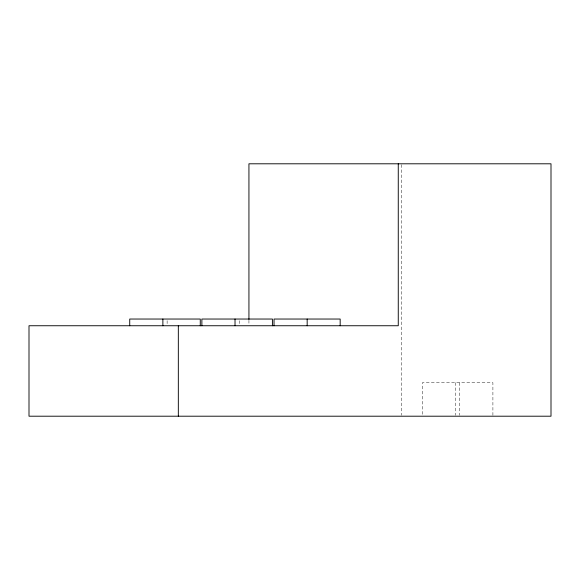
<?xml version="1.0" encoding="UTF-8"?>
<svg xmlns="http://www.w3.org/2000/svg" width="580" height="580" viewBox="0 0 580 580"><rect width="100%" height="100%" fill="white"/><g stroke="black" fill="none" stroke-linecap="round" stroke-linejoin="round"><path stroke-width="0.43" stroke-dasharray="2.9 2.17" d="M492.906 415.295L492.906 382.699L422.378 382.699L422.378 416.201M459.766 382.699L459.766 415.295M455.525 382.699L455.525 415.295M401.672 164.698L401.672 415.302M248.936 320.312L248.936 324.836M239.264 320.711L239.264 324.901M167.12 320.711L167.12 324.901"/><path stroke-width="0.87" d="M398.264 163.799L398.264 325.743L29 325.743L29 416.201L551 416.201L551 163.799L248.936 163.799L248.936 319.406M340.17 325.743L340.17 319.036L274.028 319.036L274.028 325.743M307.168 319.036L307.168 325.743M272.411 325.743L272.411 319.036L201.876 319.036L201.876 325.743M235.023 319.036L235.023 325.743M200.267 325.743L200.267 319.036L129.731 319.036L129.731 325.743M178.328 325.743L178.328 416.201M162.879 319.036L162.879 325.743"/></g></svg>
